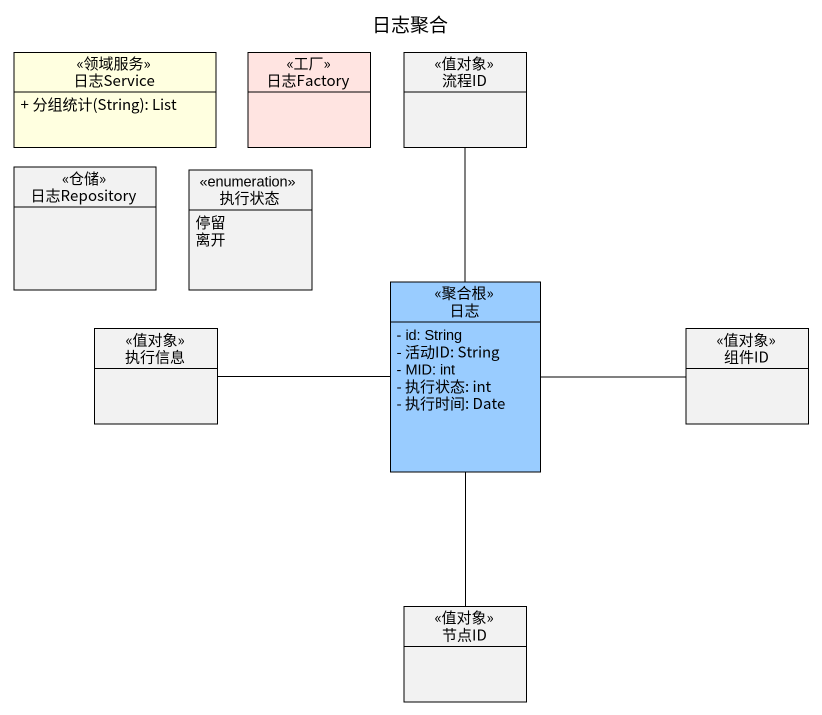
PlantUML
@startuml
title 日志聚合
hide circle
hide empty members
skinparam classAttributeIconSize 0
class 日志Service <<领域服务>> #FFFFE0 {
  + 分组统计(String): List
}
class 日志Factory <<工厂>> #FFE4E1
class 流程ID <<值对象>>
interface 日志Repository <<仓储>>
enum 执行状态 {
  停留
  离开
}
class 日志 <<聚合根>> #99CCFF {
  - id: String
  - 活动ID: String
  - MID: int
  - 执行状态: int
  - 执行时间: Date
}
class 执行信息 <<值对象>>
class 组件ID <<值对象>>
class 节点ID <<值对象>>
日志 -up- 流程ID
日志 -left- 执行信息
日志 -right- 组件ID
日志 -- 节点ID
@enduml
